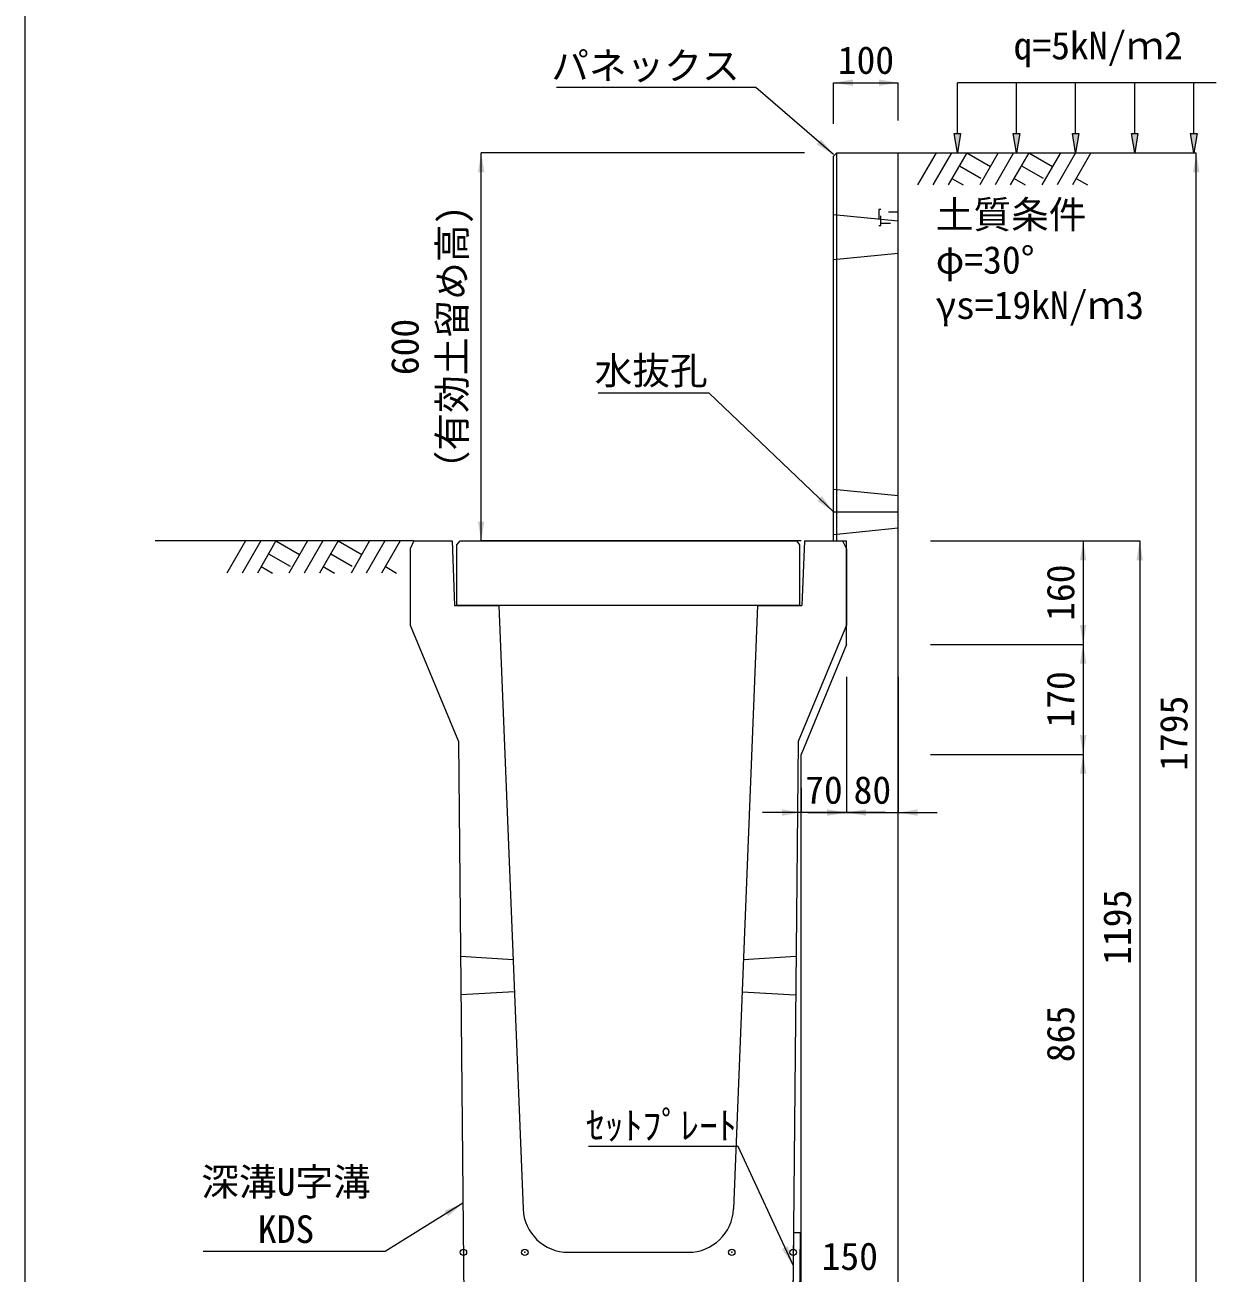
# Model space of a CAD drawing. Units: millimetres at full size. Extents: x 172874 to 217143, y 854931 to 903297.
# Drawn here: x 181274 to 183116, y 856144 to 858074 of the extents above; entities that cross this region are included whole.
import ezdxf
from ezdxf.enums import TextEntityAlignment as Align

# ---------------------------------------------------------------- set-up
doc = ezdxf.new("R2010")
doc.units = ezdxf.units.MM
doc.header["$LTSCALE"] = 20
doc.header["$PDMODE"] = 32
doc.header["$PDSIZE"] = 10
for name, pattern in [('DASHED', [7.5, 6, -1.5]), ('USER1', [28.575, 19.05, -3.175, 3.175, -3.175]), ('USER3', [1.35, 0.75, -0.6])]:
    doc.linetypes.add(name, pattern=pattern)
for name, color, linetype, lineweight in [('0_2', 7, 'Continuous', 20), ('セットプレート', 3, 'Continuous', 13), ('パネックスKDS', 2, 'Continuous', 13), ('図枠', 5, 'Continuous', 13), ('寸法線', 7, 'Continuous', 13), ('引出線', 4, 'Continuous', 13), ('本体', 2, 'Continuous', 13), ('補助線', 8, 'Continuous', 13), ('ｲﾝｻｰﾄ', 3, 'USER3', 5), ('ﾊｯﾁﾝｸﾞ', 7, 'Continuous', 5)]:
    doc.layers.add(name, color=color, linetype=linetype, lineweight=lineweight)
doc.layers.add('文字', color=7, linetype='Continuous')
doc.styles.add('ＭＳ ゴシック', font='')
doc.styles.get('ＭＳ ゴシック').set_extended_font_data('MS Gothic')

# ---------------------------------------------------------------- blocks, each defined once
blk = doc.blocks.new('filled_arrow')
at = {"color": 0, "linetype": 'Continuous', "lineweight": -2}
blk.add_solid([(7.5, 1.25), (0, 0), (7.5, -1.25)], dxfattribs=at)

msp = doc.modelspace()

# ---------------------------------------------------------------- hatches: boundary and pattern name
at = {"layer": '寸法線'}
for points in [[(182721.11, 857906.42), (182716.11, 857876.42), (182711.11, 857906.42)], [(182812.53, 857906.42), (182807.53, 857876.42), (182802.53, 857906.42)], [(182903.94, 857906.42), (182898.94, 857876.42), (182893.94, 857906.42)], [(182995.35, 857906.42), (182990.35, 857876.42), (182985.35, 857906.42)], [(183086.77, 857906.42), (183081.77, 857876.42), (183076.77, 857906.42)], [(183086.77, 857906.42), (183081.77, 857876.42), (183076.77, 857906.42)]]:
    msp.add_hatch(color=256, dxfattribs=at).paths.add_polyline_path(points)

# ---------------------------------------------------------------- linework, layer by layer
at = {"layer": '0_2'}
for p, q in [((182624.7, 857876.42), (183024.7, 857876.42)), ((181875.7, 857276.42), (181475.7, 857276.42))]:
    msp.add_line(p, q, dxfattribs=at)
at = {"layer": 'セットプレート'}
msp.add_lwpolyline([(182461.54, 856106.42), (182472.54, 856106.32), (182473.49, 856206.31), (182462.49, 856206.42)], close=True, dxfattribs=at)
at = {"layer": 'パネックスKDS'}
for p, q in [((182524.7, 857871.42), (182529.7, 857876.42)), ((182524.7, 857276.42), (182524.7, 857871.42)), ((182529.7, 857876.42), (182624.7, 857876.42)), ((182624.7, 856081.42), (182624.7, 857876.42)), ((182524.7, 857276.42), (182544.7, 857276.42)), ((182544.7, 857116.42), (182544.7, 857276.42)), ((182544.7, 857116.42), (182474.7, 856946.42)), ((182474.7, 856086.42), (182474.7, 856946.42))]:
    msp.add_line(p, q, dxfattribs=at)
at = {"layer": 'パネックスKDS', "lineweight": 5}
msp.add_line((182529.7, 857276.42), (182529.7, 857876.42), dxfattribs=at)
at = {"layer": 'パネックスKDS', "linetype": 'DASHED', "lineweight": 9}
for p, q in [((182524.7, 857781.42), (182624.7, 857771.42)), ((182524.7, 857711.42), (182624.7, 857721.42)), ((182524.7, 857356.42), (182624.7, 857346.42)), ((182524.7, 857286.42), (182624.7, 857296.42))]:
    msp.add_line(p, q, dxfattribs=at)
at = {"layer": '図枠'}
msp.add_line((181274.21, 874031.02), (181274.21, 854931.02), dxfattribs=at)
at = {"layer": '寸法線'}
for p, q in [((182524.7, 857984.97), (182624.7, 857984.97)), ((182524.7, 857921.42), (182524.7, 857984.97)), ((182624.7, 857926.42), (182624.7, 857984.97)), ((181979.7, 857276.42), (181979.7, 857876.42)), ((182479.7, 857876.42), (181979.7, 857876.42)), ((182654.7, 857876.42), (183085.54, 857876.42)), ((183085.54, 856081.42), (183085.54, 857876.42)), ((182474.7, 857276.42), (181979.7, 857276.42)), ((182674.7, 857276.42), (182998.04, 857276.42)), ((182674.7, 857276.42), (182910.54, 857276.42)), ((182910.54, 857276.42), (182910.54, 857116.42)), ((182998.04, 857276.42), (182998.04, 856081.42)), ((182674.7, 857116.42), (182910.54, 857116.42)), ((182674.7, 857116.42), (182910.54, 857116.42)), ((182910.54, 857116.42), (182910.54, 856946.42)), ((182544.7, 857066.42), (182544.7, 856856.42)), ((182544.7, 857066.42), (182544.7, 856856.42)), ((182624.7, 857066.42), (182624.7, 856856.42)), ((182674.7, 856946.42), (182910.54, 856946.42)), ((182674.7, 856946.42), (182910.54, 856946.42)), ((182910.54, 856946.42), (182910.54, 856081.42)), ((182474.7, 856894.69), (182474.7, 856856.42)), ((182604.7, 856856.42), (182414.7, 856856.42)), ((182484.7, 856856.42), (182684.7, 856856.42))]:
    msp.add_line(p, q, dxfattribs=at)
at = {"layer": '寸法線', "lineweight": 9}
for p, q in [((183116.11, 857984.97), (182716.11, 857984.97)), ((182716.11, 857906.42), (182716.11, 857984.97)), ((182807.53, 857906.42), (182807.53, 857984.97)), ((182898.94, 857906.42), (182898.94, 857984.97)), ((182990.35, 857906.42), (182990.35, 857984.97)), ((183081.77, 857906.42), (183081.77, 857984.97))]:
    msp.add_line(p, q, dxfattribs=at)
for points in [[(182721.11, 857906.42), (182716.11, 857876.42), (182711.11, 857906.42)], [(182812.53, 857906.42), (182807.53, 857876.42), (182802.53, 857906.42)], [(182903.94, 857906.42), (182898.94, 857876.42), (182893.94, 857906.42)], [(182995.35, 857906.42), (182990.35, 857876.42), (182985.35, 857906.42)], [(183086.77, 857906.42), (183081.77, 857876.42), (183076.77, 857906.42)], [(183086.77, 857906.42), (183081.77, 857876.42), (183076.77, 857906.42)]]:
    msp.add_lwpolyline(points, close=True, dxfattribs=at)
at = {"layer": '引出線'}
for points in [[(182524.7, 857873.92), (182404.49, 857977.38), (182096.24, 857977.38)], [(182524.7, 857321.42), (182332.24, 857504.87), (182160.5, 857504.87)], [(182462.01, 856156.42), (182377.17, 856339.88), (182145.81, 856339.88)], [(181951.48, 856252.24), (181831.27, 856177.95), (181549.75, 856177.95)]]:
    msp.add_lwpolyline(points, dxfattribs=at)
at = {"layer": '本体'}
for p, q in [((181875.7, 857276.42), (181869.7, 857264.42)), ((181869.7, 857264.42), (181869.7, 857146.42)), ((181875.7, 857276.42), (181934.7, 857276.42)), ((181934.7, 857276.42), (181938.7, 857176.42)), ((182479.7, 857276.42), (182475.7, 857176.42)), ((182479.7, 857276.42), (182538.7, 857276.42)), ((182538.7, 857276.42), (182544.7, 857264.42)), ((182544.7, 857264.42), (182544.7, 857146.42)), ((181938.7, 857176.42), (182007.2, 857176.42)), ((182007.2, 857176.42), (182044.51, 856243.62)), ((182407.2, 857176.42), (182369.89, 856243.62)), ((182407.2, 857176.42), (182475.7, 857176.42)), ((181869.7, 857146.42), (181944.7, 856966.42)), ((182544.7, 857146.42), (182469.7, 856966.42)), ((181944.7, 856966.42), (181952.87, 856106.42)), ((182469.7, 856966.42), (182461.54, 856106.42)), ((181947.85, 856634.42), (182029.08, 856629.42)), ((182385.32, 856629.42), (182466.55, 856634.42)), ((182031.08, 856579.42), (181948.42, 856574.42)), ((182383.32, 856579.42), (182465.98, 856574.42)), ((182114.46, 856176.42), (182299.95, 856176.42))]:
    msp.add_line(p, q, dxfattribs=at)
at = {"layer": '本体', "lineweight": 20}
msp.add_lwpolyline([(181942.2, 857270.42), (181947.2, 857276.42), (182467.2, 857276.42), (182472.2, 857270.42), (182472.2, 857176.42), (181942.2, 857176.42)], close=True, dxfattribs=at)
at = {"layer": '本体'}
for centre, start, end in [((182114.46, 856246.42), 182.29061, 270), ((182299.95, 856246.42), 270, 357.70939)]:
    msp.add_arc(centre, 70, start, end, dxfattribs=at)
at = {"layer": '補助線', "linetype": 'USER1'}
msp.add_line((182524.7, 857321.42), (182604.7, 857321.42), dxfattribs=at)
at = {"layer": '補助線'}
msp.add_line((182524.7, 857321.42), (182624.7, 857321.42), dxfattribs=at)
for p in [(181952.2, 856176.42), (182047.2, 856176.42), (182367.2, 856176.42), (182462.2, 856176.42)]:
    msp.add_point(p, dxfattribs=at)
at = {"layer": 'ｲﾝｻｰﾄ'}
for p, q in [((182594.7, 857788.92), (182594.7, 857763.92)), ((182597.7, 857788.92), (182594.7, 857788.92)), ((182597.7, 857763.92), (182597.7, 857788.92)), ((182624.7, 857784.92), (182597.7, 857784.92)), ((182594.7, 857763.92), (182597.7, 857763.92)), ((182597.7, 857767.92), (182624.7, 857767.92))]:
    msp.add_line(p, q, dxfattribs=at)
at = {"layer": 'ﾊｯﾁﾝｸﾞ', "lineweight": 9}
for p, q in [((182683.35, 857876.41), (182654.7, 857826.79)), ((182706.97, 857876.41), (182678.32, 857826.79)), ((182730.59, 857876.41), (182701.94, 857826.79)), ((182730.59, 857876.41), (182767.16, 857855.3)), ((182779.35, 857876.41), (182750.7, 857826.79)), ((182802.97, 857876.41), (182774.32, 857826.79)), ((182826.59, 857876.41), (182797.94, 857826.79)), ((182826.59, 857876.41), (182863.16, 857855.3)), ((182875.35, 857876.41), (182846.7, 857826.79)), ((182898.97, 857876.41), (182870.32, 857826.79)), ((182922.59, 857876.41), (182893.94, 857826.79)), ((182719.17, 857856.63), (182752.58, 857837.34)), ((182815.17, 857856.63), (182848.58, 857837.34)), ((182707.75, 857836.85), (182725.16, 857826.79)), ((182803.75, 857836.85), (182821.16, 857826.79)), ((182899.75, 857836.85), (182917.16, 857826.79)), ((181615.14, 857276.42), (181586.49, 857226.8)), ((181638.76, 857276.42), (181610.11, 857226.8)), ((181662.39, 857276.42), (181633.74, 857226.8)), ((181662.39, 857276.42), (181698.95, 857255.31)), ((181711.14, 857276.42), (181682.49, 857226.8)), ((181734.76, 857276.42), (181706.11, 857226.8)), ((181758.38, 857276.42), (181729.74, 857226.8)), ((181758.38, 857276.42), (181794.95, 857255.31)), ((181807.14, 857276.42), (181778.49, 857226.8)), ((181830.76, 857276.42), (181802.11, 857226.8)), ((181854.38, 857276.42), (181825.74, 857226.8)), ((181650.96, 857256.64), (181684.38, 857237.35)), ((181746.96, 857256.64), (181780.38, 857237.35)), ((181639.54, 857236.85), (181656.95, 857226.8)), ((181735.54, 857236.85), (181752.96, 857226.8)), ((181831.54, 857236.85), (181848.95, 857226.8))]:
    msp.add_line(p, q, dxfattribs=at)

# ---------------------------------------------------------------- block references
at = {"layer": '寸法線', "xscale": 4, "yscale": 4}
for p in [(182524.7, 857984.97), (182544.7, 856856.42), (182624.7, 856856.42)]:
    msp.add_blockref('filled_arrow', p, dxfattribs=at)
for p, rotation in [((182624.7, 857984.97), 180), ((181979.7, 857876.42), 270), ((183085.54, 857876.42), 270), ((181979.7, 857276.42), 90), ((182910.54, 857276.42), 270), ((182998.04, 857276.42), 270), ((182910.54, 857116.42), 90), ((182910.54, 857116.42), 270), ((182910.54, 856946.42), 90), ((182910.54, 856946.42), 270), ((182474.7, 856856.42), 180), ((182544.7, 856856.42), 180)]:
    msp.add_blockref('filled_arrow', p, dxfattribs=dict(at, rotation=rotation))
at = {"layer": '引出線', "xscale": 4, "yscale": 4}
for p, rotation in [((182524.7, 857873.92), 139.3), ((182524.7, 857321.42), 136.4), ((181951.48, 856252.24), 211.7), ((182462.01, 856156.42), 114.8)]:
    msp.add_blockref('filled_arrow', p, dxfattribs=dict(at, rotation=rotation))

# ---------------------------------------------------------------- texts
at = {"layer": '寸法線', "style": 'ＭＳ ゴシック'}
for s, p in [('100', (182574.7, 858019.97)), ('70', (182509.7, 856891.42)), ('80', (182584.7, 856891.42)), ('150', (182549.7, 856170.42))]:
    msp.add_text(s, height=42.72, dxfattribs=at).set_placement(p, align=Align.MIDDLE_CENTER)
for s, p in [('土質条件', (182682.67, 857802.43)), ('φ=30°', (182682.67, 857732.43)), ('γs=19kN/ｍ3', (182682.67, 857662.43))]:
    msp.add_text(s, height=42.72, dxfattribs=at).set_placement(p, align=Align.TOP_LEFT)
for s, p in [('（有効土留め高)', (181968.9, 857357.89)), ('600', (181895.78, 857532.71))]:
    msp.add_text(s, height=42.72, rotation=90, dxfattribs=at).set_placement(p, align=Align.BOTTOM_LEFT)
for s, p in [('160', (182875.54, 857196.42)), ('170', (182875.54, 857031.42)), ('1795', (183050.54, 856978.92)), ('1195', (182963.04, 856678.92)), ('865', (182875.54, 856513.92))]:
    msp.add_text(s, height=42.72, rotation=90, dxfattribs=at).set_placement(p, align=Align.MIDDLE_CENTER)
at = {"layer": '引出線', "style": 'ＭＳ ゴシック'}
for s, p in [('パネックス', (182379.49, 858032.52)), ('水抜孔', (182329.99, 857561.15)), ('ｾｯﾄﾌﾟﾚｰﾄ', (182374.92, 856393.88))]:
    msp.add_text(s, height=42.72, dxfattribs=at).set_placement(p, align=Align.TOP_RIGHT)
for s, p in [('深溝U字溝', (181546.89, 856251.19)), ('KDS', (181634.3, 856178.07))]:
    msp.add_text(s, height=42.72, dxfattribs=at).set_placement(p, align=Align.BOTTOM_LEFT)
at = {"layer": '文字', "style": 'ＭＳ ゴシック'}
msp.add_text('q=5kN/ｍ2', height=42.72, dxfattribs=at).set_placement((182803, 858008.24), align=Align.BOTTOM_LEFT)

doc.saveas('drawing.dxf')
